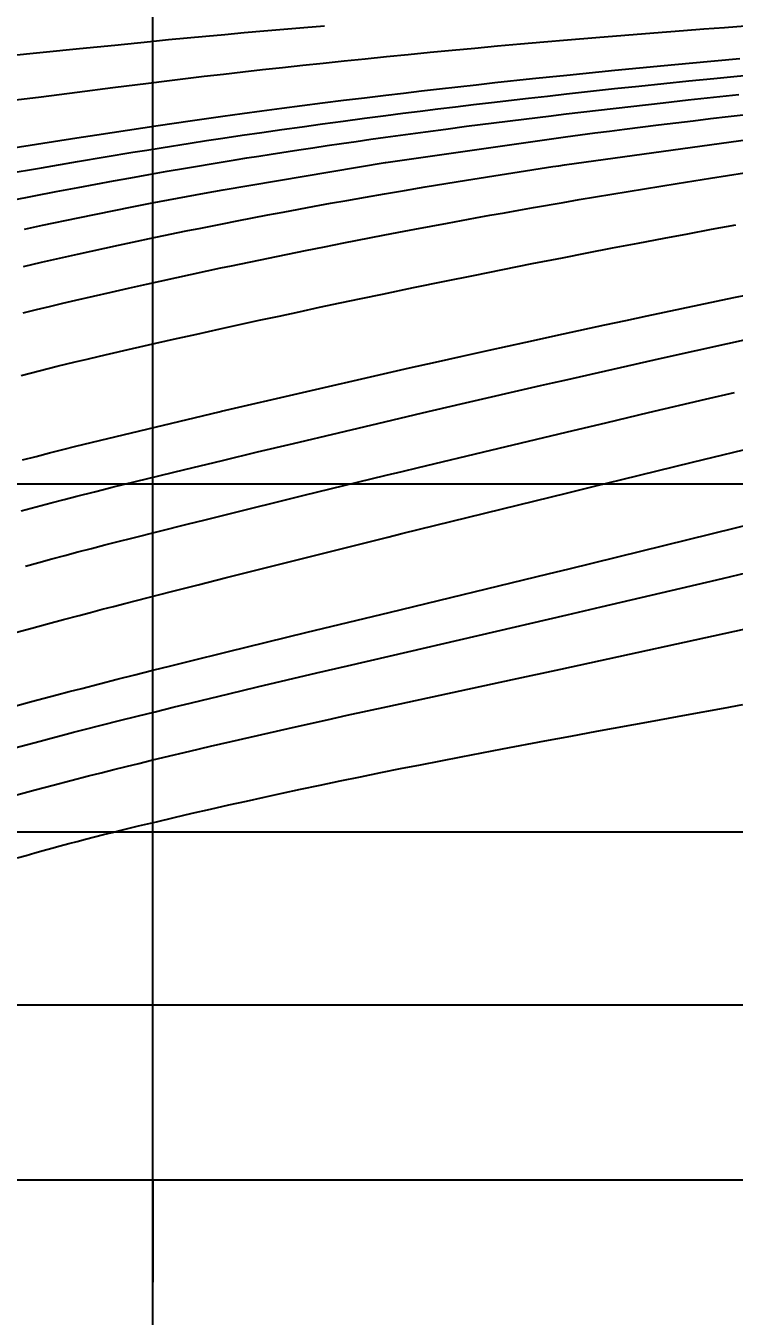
# Model space of a CAD drawing. Header units: millimetres. Extents: x -190954 to 154095, y 101 to 64253.
# Drawn here: x 44.73 to 50.67, y 124.01 to 134.82 of the extents above; entities that cross this region are included whole.
import ezdxf

# ---------------------------------------------------------------- set-up
doc = ezdxf.new("R2010")
doc.units = ezdxf.units.MM
for name, color, linetype in [('GRID', 179, 'Continuous'), ('WL025', 179, 'Continuous'), ('WL05', 179, 'Continuous'), ('WL075', 179, 'Continuous'), ('WL1', 179, 'Continuous'), ('WL10', 179, 'Continuous'), ('WL12', 179, 'Continuous'), ('WL14', 179, 'Continuous'), ('WL15', 179, 'Continuous'), ('WL2', 179, 'Continuous'), ('WL20', 179, 'Continuous'), ('WL25', 179, 'Continuous'), ('WL3', 179, 'Continuous'), ('WL4', 179, 'Continuous'), ('WL5', 179, 'Continuous'), ('WL6', 179, 'Continuous'), ('WL7', 179, 'Continuous'), ('WL8', 179, 'Continuous'), ('WL9', 179, 'Continuous')]:
    doc.layers.add(name, color=color, linetype=linetype)
doc.styles.add('SLDTEXTSTYLE0', font='TXT', dxfattribs={"width": 0.75})
doc.dimstyles.new('SLDDIMSTYLE0', dxfattribs={"dimtxt": 3.175, "dimasz": 3.302, "dimexe": 0, "dimexo": 0.0625, "dimgap": 0.79375, "dimtad": 0, "dimtih": 1, "dimtoh": 1, "dimlfac": 1500, "dimrnd": 1e-09, "dimzin": 4, "dimdsep": 46, "dimtxsty": 'SLDTEXTSTYLE0', "dimsah": 1, "dimcen": 0.09, "dimadec": 0, "dimazin": 1, "dimtfac": 1, "dimtofl": 0, "dimtmove": 0, "dimatfit": 3, "dimfxl": 0, "dimfrac": 2, "dimtolj": 1, "dimtzin": 12, "dimarcsym": 0})

# ---------------------------------------------------------------- blocks, each defined once
blk = doc.blocks.new('_D')
at = {"layer": 'WL20'}
for p, q in [((25.597, 126.417), (25.597, 168.839)), ((227.596, 126.417), (227.596, 168.839)), ((25.597, 165.664), (126.8, 165.664)), ((227.596, 165.664), (146.741, 165.664))]:
    blk.add_line(p, q, dxfattribs=at)
for points in [[(25.597, 165.664), (28.899, 165.156), (28.899, 166.172)], [(227.596, 165.664), (224.294, 166.172), (224.294, 165.156)]]:
    blk.add_solid(points, dxfattribs=at)
at = {"layer": 'WL20', "insert": (126.8, 167.237), "char_height": 3.175, "attachment_point": 1, "style": 'SLDTEXTSTYLE0'}
blk.add_mtext('302998.00', dxfattribs=at)

msp = doc.modelspace()

# ---------------------------------------------------------------- linework, layer by layer
at = {"layer": 'GRID', "color": 135}
for p, q in [((45.7972687, 125.1466667), (45.7972687, 154.8319333)), ((45.7972687, 111.8133333), (45.7972687, 138.48)), ((251.23, 130.98), (21.19727, 130.98)), ((251.23, 128.0633333), (21.19727, 128.0633333)), ((251.23, 126.6133333), (21.19727, 126.6133333)), ((251.23, 125.1466667), (21.19727, 125.1466667))]:
    msp.add_line(p, q, dxfattribs=at)
at = {"layer": 'GRID', "color": 255}
msp.add_line((45.7972687, 125.1466667), (45.7972687, 124.290536), dxfattribs=at)
at = {"layer": 'WL025', "color": 11}
for p, q in [((50.5828567, 129.10133), (50.7445507, 129.1310593)), ((49.9711567, 128.990266), (50.273822, 129.0451207)), ((50.273822, 129.0451207), (50.5828567, 129.10133)), ((49.521616, 128.9081727), (49.9711567, 128.990266)), ((48.7299867, 128.7605313), (49.0841087, 128.8271747)), ((49.0841087, 128.8271747), (49.301414, 128.8675667)), ((49.301414, 128.8675667), (49.521616, 128.9081727)), ((48.3830893, 128.6940927), (48.5556607, 128.727298)), ((48.5556607, 128.727298), (48.7299867, 128.7605313)), ((47.7093713, 128.5610247), (47.875404, 128.5943667)), ((47.875404, 128.5943667), (48.0430053, 128.6276453)), ((48.0430053, 128.6276453), (48.2122187, 128.6608787)), ((48.2122187, 128.6608787), (48.3830893, 128.6940927)), ((47.2013767, 128.4564533), (47.3691273, 128.4914333)), ((47.3691273, 128.4914333), (47.5384453, 128.5262833)), ((47.5384453, 128.5262833), (47.7093713, 128.5610247)), ((46.7317173, 128.3559353), (46.882812, 128.3887073)), ((46.882812, 128.3887073), (47.035156, 128.4213273)), ((47.035156, 128.4213273), (47.2013767, 128.4564533)), ((46.279694, 128.2552273), (46.43318, 128.2898887)), ((46.43318, 128.2898887), (46.581848, 128.3229987)), ((46.581848, 128.3229987), (46.7317173, 128.3559353)), ((45.8266727, 128.1499267), (45.9764613, 128.1852573)), ((45.9764613, 128.1852573), (46.127462, 128.220354)), ((46.127462, 128.220354), (46.279694, 128.2552273)), ((45.3820167, 128.0414147), (45.4565913, 128.060174)), ((45.4565913, 128.060174), (45.5306, 128.0785033)), ((45.5306, 128.0785033), (45.6780767, 128.1143533)), ((45.6780767, 128.1143533), (45.8266727, 128.1499267)), ((44.9498327, 127.9274453), (45.0209327, 127.946768)), ((45.0209327, 127.946768), (45.09151, 127.9657373)), ((45.09151, 127.9657373), (45.1615733, 127.98435)), ((45.1615733, 127.98435), (45.2311333, 128.0026107)), ((45.2311333, 128.0026107), (45.3068667, 128.0222253)), ((45.3068667, 128.0222253), (45.3820167, 128.0414147)), ((44.6599467, 127.8465513), (44.733264, 127.867314)), ((44.733264, 127.867314), (44.8060087, 127.8877167)), ((44.8060087, 127.8877167), (44.8781933, 127.9077587)), ((44.8781933, 127.9077587), (44.9498327, 127.9274453))]:
    msp.add_line(p, q, dxfattribs=at)
at = {"layer": 'WL05', "color": 11}
for p, q in [((49.2183987, 129.4285787), (50.83079, 129.779776)), ((48.814324, 129.3418073), (49.2183987, 129.4285787)), ((47.7673067, 129.1159213), (48.814324, 129.3418073)), ((47.2600393, 129.004574), (47.4270267, 129.041442)), ((47.4270267, 129.041442), (47.5961033, 129.0785473)), ((47.5961033, 129.0785473), (47.7673067, 129.1159213)), ((46.77126, 128.89512), (46.9321893, 128.93144)), ((46.9321893, 128.93144), (47.0951047, 128.967918)), ((47.0951047, 128.967918), (47.2600393, 129.004574)), ((46.2805527, 128.7822993), (46.4552333, 128.8228507)), ((46.4552333, 128.8228507), (46.6122847, 128.8589313)), ((46.6122847, 128.8589313), (46.77126, 128.89512)), ((45.891902, 128.69029), (46.10824, 128.7418267)), ((46.10824, 128.7418267), (46.2805527, 128.7822993)), ((45.4695147, 128.5870073), (45.5743473, 128.6130207)), ((45.5743473, 128.6130207), (45.6792833, 128.6387807)), ((45.6792833, 128.6387807), (45.785132, 128.6645353)), ((45.785132, 128.6645353), (45.891902, 128.69029)), ((44.9598727, 128.4562587), (45.1095387, 128.4953627)), ((45.1095387, 128.4953627), (45.2580847, 128.5336047)), ((45.2580847, 128.5336047), (45.3640927, 128.5605333)), ((45.3640927, 128.5605333), (45.4695147, 128.5870073)), ((44.6572173, 128.3754967), (44.809096, 128.4162987)), ((44.809096, 128.4162987), (44.9598727, 128.4562587))]:
    msp.add_line(p, q, dxfattribs=at)
at = {"layer": 'WL075', "color": 11}
for p, q in [((50.5740007, 130.1893427), (50.9269067, 130.273498)), ((49.5570167, 129.9501367), (50.2280673, 130.1074733)), ((50.2280673, 130.1074733), (50.5740007, 130.1893427)), ((49.2722087, 129.8838287), (49.5570167, 129.9501367)), ((47.778296, 129.5377187), (49.2722087, 129.8838287)), ((47.173512, 129.396736), (47.4299227, 129.456674)), ((47.4299227, 129.456674), (47.778296, 129.5377187)), ((46.9222133, 129.3376713), (47.173512, 129.396736)), ((46.4346527, 129.2218727), (46.675952, 129.279406)), ((46.675952, 129.279406), (46.9222133, 129.3376713)), ((45.9671767, 129.108862), (46.1208667, 129.146268)), ((46.1208667, 129.146268), (46.4346527, 129.2218727)), ((45.5186407, 128.99801), (45.666108, 129.0347573)), ((45.666108, 129.0347573), (45.815596, 129.0716973)), ((45.815596, 129.0716973), (45.9671767, 129.108862)), ((45.1304013, 128.8989307), (45.2224167, 128.9227333)), ((45.2224167, 128.9227333), (45.5186407, 128.99801)), ((44.6401293, 128.7690207), (44.85178, 128.825718)), ((44.85178, 128.825718), (44.945082, 128.8504207)), ((44.945082, 128.8504207), (45.037956, 128.874826)), ((45.037956, 128.874826), (45.1304013, 128.8989307))]:
    msp.add_line(p, q, dxfattribs=at)
at = {"layer": 'WL1', "color": 11}
for p, q in [((49.2892253, 130.2693553), (50.8869927, 130.662282)), ((47.779418, 129.9040007), (49.1135947, 130.2266773)), ((49.1135947, 130.2266773), (49.2892253, 130.2693553)), ((47.09159, 129.737464), (47.779418, 129.9040007)), ((46.751344, 129.6546253), (47.09159, 129.737464)), ((46.1040113, 129.495496), (46.4206193, 129.5736253)), ((46.4206193, 129.5736253), (46.751344, 129.6546253)), ((45.7964613, 129.4189047), (45.94911, 129.4570147)), ((45.94911, 129.4570147), (46.1040113, 129.495496)), ((45.497822, 129.3437207), (45.6460547, 129.3811507)), ((45.6460547, 129.3811507), (45.7964613, 129.4189047)), ((44.99137, 129.2124047), (45.0960333, 129.2399967)), ((45.0960333, 129.2399967), (45.200144, 129.2672153)), ((45.200144, 129.2672153), (45.497822, 129.3437207)), ((44.5790853, 129.101616), (44.78039, 129.1561153)), ((44.78039, 129.1561153), (44.8861553, 129.1844427)), ((44.8861553, 129.1844427), (44.99137, 129.2124047))]:
    msp.add_line(p, q, dxfattribs=at)
at = {"layer": 'WL10', "color": 11}
for p, q in [((50.5068347, 134.5272647), (50.7212767, 134.5465827)), ((49.2694387, 134.40763), (49.6725167, 134.4481893)), ((49.6725167, 134.4481893), (49.8775767, 134.46822)), ((49.8775767, 134.46822), (50.084984, 134.4880793)), ((50.084984, 134.4880793), (50.2947367, 134.507762)), ((50.2947367, 134.507762), (50.5068347, 134.5272647)), ((48.3537773, 134.3092633), (48.5083733, 134.32651)), ((48.5083733, 134.32651), (48.6645413, 134.3436607)), ((48.6645413, 134.3436607), (48.9815933, 134.377668)), ((48.9815933, 134.377668), (49.124892, 134.39269)), ((49.124892, 134.39269), (49.2694387, 134.40763)), ((47.3950607, 134.1959627), (47.5719147, 134.2177267)), ((47.5719147, 134.2177267), (47.751122, 134.2393687)), ((47.751122, 134.2393687), (47.899426, 134.2569747)), ((47.899426, 134.2569747), (48.0493033, 134.2744933)), ((48.0493033, 134.2744933), (48.200754, 134.291924)), ((48.200754, 134.291924), (48.3537773, 134.3092633)), ((46.5460893, 134.0854507), (46.7111767, 134.1077653)), ((46.7111767, 134.1077653), (46.878618, 134.1299773)), ((46.878618, 134.1299773), (47.048412, 134.152084)), ((47.048412, 134.152084), (47.22056, 134.17408)), ((47.22056, 134.17408), (47.3950607, 134.1959627)), ((45.8429833, 133.9854587), (45.9754807, 134.0049487)), ((45.9754807, 134.0049487), (46.109708, 134.0243767)), ((46.109708, 134.0243767), (46.2456667, 134.0437407)), ((46.2456667, 134.0437407), (46.3833553, 134.0630373)), ((46.3833553, 134.0630373), (46.5460893, 134.0854507)), ((45.1581993, 133.8804867), (45.328472, 133.9068907)), ((45.328472, 133.9068907), (45.8429833, 133.9854587)), ((43.926046, 133.689322), (45.1581993, 133.8804867))]:
    msp.add_line(p, q, dxfattribs=at)
at = {"layer": 'WL12', "color": 11}
for p, q in [((49.754612, 134.7419813), (50.0000233, 134.7615133)), ((50.0000233, 134.7615133), (50.248746, 134.7808067)), ((50.248746, 134.7808067), (50.41943, 134.7937607)), ((50.41943, 134.7937607), (50.591638, 134.8065993)), ((50.591638, 134.8065993), (50.7653713, 134.8193207)), ((48.4962833, 134.6335733), (48.6871407, 134.65095)), ((48.6871407, 134.65095), (48.8803347, 134.668188)), ((48.8803347, 134.668188), (49.0758627, 134.685282)), ((49.0758627, 134.685282), (49.273726, 134.7022273)), ((49.273726, 134.7022273), (49.5125127, 134.7222167)), ((49.5125127, 134.7222167), (49.754612, 134.7419813)), ((47.4002127, 134.5266513), (47.577046, 134.5447633)), ((47.577046, 134.5447633), (47.7562187, 134.5627653)), ((47.7562187, 134.5627653), (47.9377287, 134.5806527)), ((47.9377287, 134.5806527), (48.1215767, 134.5984193)), ((48.1215767, 134.5984193), (48.3077613, 134.6160613)), ((48.3077613, 134.6160613), (48.4962833, 134.6335733)), ((46.3883533, 134.4159553), (46.5511433, 134.4346187)), ((46.5511433, 134.4346187), (46.716276, 134.453204)), ((46.716276, 134.453204), (46.8837493, 134.4717047)), ((46.8837493, 134.4717047), (47.053564, 134.4901167)), ((47.053564, 134.4901167), (47.225718, 134.508434)), ((47.225718, 134.508434), (47.4002127, 134.5266513)), ((45.4607707, 134.3026427), (45.760624, 134.3406293)), ((45.760624, 134.3406293), (45.91404, 134.3595507)), ((45.91404, 134.3595507), (46.0698013, 134.3784153)), ((46.0698013, 134.3784153), (46.2279053, 134.3972193)), ((46.2279053, 134.3972193), (46.3883533, 134.4159553)), ((44.5517167, 134.1878547), (44.859172, 134.226246)), ((44.859172, 134.226246), (45.16219, 134.2645087)), ((45.16219, 134.2645087), (45.4607707, 134.3026427))]:
    msp.add_line(p, q, dxfattribs=at)
at = {"layer": 'WL14', "color": 11}
for p, q in [((46.4018153, 134.748374), (46.563942, 134.7630413)), ((46.563942, 134.7630413), (46.728418, 134.7776467)), ((46.728418, 134.7776467), (46.8952433, 134.7921847)), ((46.8952433, 134.7921847), (47.0644173, 134.8066513)), ((47.0644173, 134.8066513), (47.2359407, 134.8210413)), ((45.1808407, 134.6293867), (45.4783153, 134.659292)), ((45.4783153, 134.659292), (45.776796, 134.6891613)), ((45.776796, 134.6891613), (45.929528, 134.7040367)), ((45.929528, 134.7040367), (46.0846087, 134.7188667)), ((46.0846087, 134.7188667), (46.2420373, 134.7336473)), ((46.2420373, 134.7336473), (46.4018153, 134.748374)), ((44.5711533, 134.5696533), (44.8784573, 134.5995093)), ((44.8784573, 134.5995093), (45.1808407, 134.6293867))]:
    msp.add_line(p, q, dxfattribs=at)
at = {"layer": 'WL15', "color": 11}
for p, q in [((50.3229607, 131.1621593), (50.9346973, 131.310972)), ((49.7302113, 131.0174807), (50.3229607, 131.1621593)), ((49.5022393, 130.961708), (49.7302113, 131.0174807)), ((47.8863587, 130.5639613), (49.277202, 130.9065793)), ((49.277202, 130.9065793), (49.5022393, 130.961708)), ((46.4036087, 130.193428), (47.7669407, 130.5343613)), ((47.7669407, 130.5343613), (47.8863587, 130.5639613)), ((45.953562, 130.0792473), (46.1762613, 130.1358767)), ((46.1762613, 130.1358767), (46.4036087, 130.193428)), ((45.5626673, 129.9791487), (45.953562, 130.0792473)), ((45.178642, 129.878892), (45.2753313, 129.9044587)), ((45.2753313, 129.9044587), (45.37152, 129.9296753)), ((45.37152, 129.9296753), (45.4672087, 129.95454)), ((45.4672087, 129.95454), (45.5626673, 129.9791487)), ((44.7807933, 129.771524), (44.9143273, 129.8079353)), ((44.9143273, 129.8079353), (45.046944, 129.8437273)), ((45.046944, 129.8437273), (45.178642, 129.878892)), ((44.6463407, 129.734504), (44.7807933, 129.771524))]:
    msp.add_line(p, q, dxfattribs=at)
at = {"layer": 'WL2', "color": 11}
for p, q in [((50.432032, 131.690298), (50.6751227, 131.7470593)), ((49.9549173, 131.578342), (50.432032, 131.690298)), ((49.6060373, 131.4960293), (49.9549173, 131.578342)), ((48.6321007, 131.2642673), (49.263912, 131.4149473)), ((49.263912, 131.4149473), (49.6060373, 131.4960293)), ((48.024676, 131.118218), (48.6321007, 131.2642673)), ((47.754124, 131.0527733), (47.8887587, 131.085372)), ((47.8887587, 131.085372), (48.024676, 131.118218)), ((47.0544807, 130.8823113), (47.754124, 131.0527733)), ((46.3916353, 130.7189733), (47.0544807, 130.8823113)), ((46.0839847, 130.642454), (46.2367333, 130.6805067)), ((46.2367333, 130.6805067), (46.3916353, 130.7189733)), ((45.6195573, 130.5259467), (46.0839847, 130.642454)), ((45.16791, 130.4101487), (45.2815433, 130.4397887)), ((45.2815433, 130.4397887), (45.3944847, 130.468888)), ((45.3944847, 130.468888), (45.5067493, 130.4974467)), ((45.5067493, 130.4974467), (45.6195573, 130.5259467)), ((44.7296433, 130.2926227), (44.8401507, 130.322716)), ((44.8401507, 130.322716), (44.9500307, 130.352338)), ((44.9500307, 130.352338), (45.0592833, 130.3814833)), ((45.0592833, 130.3814833), (45.16791, 130.4101487))]:
    msp.add_line(p, q, dxfattribs=at)
at = {"layer": 'WL25', "color": 11}
for p, q in [((50.0618327, 132.0341287), (50.90872, 132.2223207)), ((49.2519153, 131.8508973), (50.0618327, 132.0341287)), ((49.1498427, 131.8275913), (49.2519153, 131.8508973)), ((48.3816507, 131.650712), (49.0483887, 131.80438)), ((49.0483887, 131.80438), (49.1498427, 131.8275913)), ((48.0587773, 131.5755973), (48.3816507, 131.650712)), ((47.7428993, 131.5016687), (48.0587773, 131.5755973)), ((46.9760593, 131.3203427), (47.3539027, 131.4100207)), ((47.3539027, 131.4100207), (47.7428993, 131.5016687)), ((46.675042, 131.248422), (46.9760593, 131.3203427)), ((46.3814953, 131.1778573), (46.675042, 131.248422)), ((45.7560973, 131.0260087), (46.0641893, 131.1010827)), ((46.0641893, 131.1010827), (46.3814953, 131.1778573)), ((45.457158, 130.9526213), (45.7560973, 131.0260087)), ((45.0522013, 130.8498387), (45.1592333, 130.8775173)), ((45.1592333, 130.8775173), (45.3087913, 130.915584)), ((45.3087913, 130.915584), (45.3831233, 130.9342313)), ((45.3831233, 130.9342313), (45.457158, 130.9526213)), ((44.6932053, 130.754478), (44.8192913, 130.7884)), ((44.8192913, 130.7884), (44.9445653, 130.8216473)), ((44.9445653, 130.8216473), (45.0522013, 130.8498387))]:
    msp.add_line(p, q, dxfattribs=at)
at = {"layer": 'WL3', "color": 11}
for p, q in [((49.9417727, 132.3892507), (50.6704947, 132.5427047)), ((50.6704947, 132.5427047), (50.7839713, 132.566304)), ((49.7639747, 132.3513133), (49.9417727, 132.3892507)), ((49.2410847, 132.238628), (49.5879273, 132.31356)), ((49.5879273, 132.31356), (49.7639747, 132.3513133)), ((48.6175473, 132.1020787), (48.9263213, 132.1699933)), ((48.9263213, 132.1699933), (49.2410847, 132.238628)), ((48.1685053, 132.0022693), (48.3913653, 132.05196)), ((48.3913653, 132.05196), (48.6175473, 132.1020787)), ((47.732748, 131.9042127), (47.9489667, 131.9530167)), ((47.9489667, 131.9530167), (48.1685053, 132.0022693)), ((46.3726233, 131.5906347), (47.732748, 131.9042127)), ((45.1520627, 131.2981007), (46.3534247, 131.58613)), ((46.3534247, 131.58613), (46.3726233, 131.5906347)), ((45.0412113, 131.2699527), (45.1520627, 131.2981007)), ((44.7048167, 131.182008), (44.8175893, 131.2119033)), ((44.8175893, 131.2119033), (44.9297207, 131.2412193)), ((44.9297207, 131.2412193), (45.0412113, 131.2699527))]:
    msp.add_line(p, q, dxfattribs=at)
at = {"layer": 'WL4', "color": 11}
for p, q in [((50.4833293, 133.115174), (50.6861313, 133.152484)), ((49.8670767, 132.9995807), (50.084118, 133.04067)), ((50.084118, 133.04067), (50.2826587, 133.077898)), ((50.2826587, 133.077898), (50.4833293, 133.115174)), ((49.2315313, 132.876938), (49.4407853, 132.917698)), ((49.4407853, 132.917698), (49.6526333, 132.9585847)), ((49.6526333, 132.9585847), (49.8670767, 132.9995807)), ((48.731154, 132.7779693), (48.9794107, 132.8273353)), ((48.9794107, 132.8273353), (49.2315313, 132.876938)), ((48.2462187, 132.6800427), (48.4867573, 132.728864)), ((48.4867573, 132.728864), (48.731154, 132.7779693)), ((47.7224067, 132.5720293), (47.981906, 132.6258313)), ((47.981906, 132.6258313), (48.2462187, 132.6800427)), ((47.19511, 132.4609127), (47.368538, 132.4977267)), ((47.368538, 132.4977267), (47.5443033, 132.5347687)), ((47.5443033, 132.5347687), (47.7224067, 132.5720293)), ((46.6888407, 132.351904), (46.855262, 132.3879947)), ((46.855262, 132.3879947), (47.024018, 132.4243333)), ((47.024018, 132.4243333), (47.19511, 132.4609127)), ((46.1648313, 132.2365587), (46.363002, 132.2804913)), ((46.363002, 132.2804913), (46.6888407, 132.351904)), ((45.7593133, 132.145424), (45.9702787, 132.1930473)), ((45.9702787, 132.1930473), (46.1648313, 132.2365587)), ((45.24742, 132.0273007), (45.3495427, 132.0513827)), ((45.3495427, 132.0513827), (45.5527727, 132.098338)), ((45.5527727, 132.098338), (45.7593133, 132.145424)), ((44.843652, 131.9287213), (44.9193513, 131.947606)), ((44.9193513, 131.947606), (44.9947707, 131.9662373)), ((44.9947707, 131.9662373), (45.1447693, 132.0027447)), ((45.1447693, 132.0027447), (45.24742, 132.0273007)), ((44.6914093, 131.8901893), (44.7676713, 131.9095827)), ((44.7676713, 131.9095827), (44.843652, 131.9287213))]:
    msp.add_line(p, q, dxfattribs=at)
at = {"layer": 'WL5', "color": 11}
for p, q in [((50.4744213, 133.5439573), (50.615886, 133.56597)), ((50.615886, 133.56597), (50.9019367, 133.6096853)), ((49.7826853, 133.4325307), (50.056264, 133.4773553)), ((50.056264, 133.4773553), (50.1946107, 133.499646)), ((50.1946107, 133.499646), (50.3339967, 133.521848)), ((50.3339967, 133.521848), (50.4744213, 133.5439573)), ((49.2388593, 133.3404813), (49.3732067, 133.363586)), ((49.3732067, 133.363586), (49.5086267, 133.3866333)), ((49.5086267, 133.3866333), (49.6451193, 133.4096173)), ((49.6451193, 133.4096173), (49.7826853, 133.4325307)), ((48.6244453, 133.231844), (48.745432, 133.2536153)), ((48.745432, 133.2536153), (48.867366, 133.2753693)), ((48.867366, 133.2753693), (48.9902487, 133.2971013)), ((48.9902487, 133.2971013), (49.2388593, 133.3404813)), ((47.994702, 133.1154967), (48.1302893, 133.140978)), ((48.1302893, 133.140978), (48.2671673, 133.1664607)), ((48.2671673, 133.1664607), (48.5044067, 133.2100587)), ((48.5044067, 133.2100587), (48.6244453, 133.231844)), ((47.3976827, 133.0004333), (47.7273953, 133.06456)), ((47.7273953, 133.06456), (47.860404, 133.0900227)), ((47.860404, 133.0900227), (47.994702, 133.1154967)), ((46.4575953, 132.809378), (47.0761513, 132.9364853)), ((47.0761513, 132.9364853), (47.2358947, 132.9684327)), ((47.2358947, 132.9684327), (47.3976827, 133.0004333)), ((46.4124427, 132.7998813), (46.4575953, 132.809378)), ((45.7441087, 132.65558), (46.3674733, 132.790392)), ((46.3674733, 132.790392), (46.4124427, 132.7998813)), ((45.4464947, 132.588922), (45.5941533, 132.62219)), ((45.5941533, 132.62219), (45.7441087, 132.65558)), ((44.931184, 132.468886), (45.0410287, 132.4950053)), ((45.0410287, 132.4950053), (45.1503093, 132.5207047)), ((45.1503093, 132.5207047), (45.2989267, 132.5551967)), ((45.2989267, 132.5551967), (45.4464947, 132.588922)), ((44.709792, 132.415368), (44.820772, 132.442342)), ((44.820772, 132.442342), (44.931184, 132.468886))]:
    msp.add_line(p, q, dxfattribs=at)
at = {"layer": 'WL6', "color": 11}
for p, q in [((49.25036, 133.654622), (50.8900253, 133.881802)), ((48.428818, 133.527124), (49.1515693, 133.639806)), ((49.1515693, 133.639806), (49.2008907, 133.6472233)), ((49.2008907, 133.6472233), (49.25036, 133.654622)), ((47.9086447, 133.4411), (48.0799527, 133.4699053)), ((48.0799527, 133.4699053), (48.2533433, 133.498582)), ((48.2533433, 133.498582), (48.428818, 133.527124)), ((47.2874467, 133.3325373), (47.4227827, 133.3567533)), ((47.4227827, 133.3567533), (47.5801567, 133.3845127)), ((47.5801567, 133.3845127), (47.7394187, 133.4121733)), ((47.7394187, 133.4121733), (47.9086447, 133.4411)), ((46.76037, 133.2350633), (46.8899993, 133.2595147)), ((46.8899993, 133.2595147), (47.0210553, 133.2839133)), ((47.0210553, 133.2839133), (47.1535373, 133.308256)), ((47.1535373, 133.308256), (47.2874467, 133.3325373)), ((46.1861273, 133.1227767), (46.282642, 133.1421173)), ((46.282642, 133.1421173), (46.3800347, 133.161438)), ((46.3800347, 133.161438), (46.505388, 133.1860207)), ((46.505388, 133.1860207), (46.632166, 133.210564)), ((46.632166, 133.210564), (46.76037, 133.2350633)), ((45.625462, 133.0064213), (45.8088413, 133.045254)), ((45.8088413, 133.045254), (45.9018473, 133.0646547)), ((45.9018473, 133.0646547), (45.99573, 133.0840433)), ((45.99573, 133.0840433), (46.09049, 133.103418)), ((46.09049, 133.103418), (46.1861273, 133.1227767)), ((45.1638707, 132.9055533), (45.279796, 132.9312293)), ((45.279796, 132.9312293), (45.3951227, 132.956556)), ((45.3951227, 132.956556), (45.5098947, 132.981546)), ((45.5098947, 132.981546), (45.625462, 133.0064213)), ((44.712768, 132.8035313), (44.8641313, 132.8381413)), ((44.8641313, 132.8381413), (45.1638707, 132.9055533))]:
    msp.add_line(p, q, dxfattribs=at)
at = {"layer": 'WL7', "color": 11}
for p, q in [((50.0374687, 133.9895173), (50.182014, 134.0071787)), ((50.182014, 134.0071787), (50.327706, 134.02474)), ((50.327706, 134.02474), (50.4745433, 134.0422)), ((50.4745433, 134.0422), (50.6225273, 134.0595593)), ((50.6225273, 134.0595593), (50.9219333, 134.0939687)), ((47.750258, 133.6742247), (49.2576953, 133.8899453)), ((49.2576953, 133.8899453), (49.3798813, 133.9060453)), ((49.3798813, 133.9060453), (49.5029627, 133.9220713)), ((49.5029627, 133.9220713), (49.6269407, 133.9380233)), ((49.6269407, 133.9380233), (49.751814, 133.9538987)), ((49.751814, 133.9538987), (50.0374687, 133.9895173)), ((46.3863127, 133.4466667), (47.7459027, 133.6735453)), ((47.7459027, 133.6735453), (47.750258, 133.6742247)), ((45.778594, 133.33292), (45.9271407, 133.3615253)), ((45.9271407, 133.3615253), (46.0779427, 133.3900207)), ((46.0779427, 133.3900207), (46.2309993, 133.4184027)), ((46.2309993, 133.4184027), (46.3863127, 133.4466667)), ((45.1707693, 133.2106887), (45.3226767, 133.2418067)), ((45.3226767, 133.2418067), (45.473604, 133.2724407)), ((45.473604, 133.2724407), (45.624868, 133.3027373)), ((45.624868, 133.3027373), (45.778594, 133.33292)), ((44.7204973, 133.116726), (44.8715267, 133.148534)), ((44.8715267, 133.148534), (45.1707693, 133.2106887))]:
    msp.add_line(p, q, dxfattribs=at)
at = {"layer": 'WL8', "color": 11}
for p, q in [((50.286312, 134.1989093), (50.4981693, 134.2216987)), ((50.4981693, 134.2216987), (50.7124093, 134.2442973)), ((49.2627547, 134.0821767), (50.0768367, 134.1759313)), ((50.0768367, 134.1759313), (50.286312, 134.1989093)), ((48.4268193, 133.977794), (49.1370247, 134.067028)), ((49.1370247, 134.067028), (49.19977, 134.0746153)), ((49.19977, 134.0746153), (49.2627547, 134.0821767)), ((47.7489013, 133.886284), (47.915354, 133.909368)), ((47.915354, 133.909368), (48.0838247, 133.932316)), ((48.0838247, 133.932316), (48.2543133, 133.9551253)), ((48.2543133, 133.9551253), (48.4268193, 133.977794)), ((46.788316, 133.744366), (47.021594, 133.7802793)), ((47.021594, 133.7802793), (47.13995, 133.79813)), ((47.13995, 133.79813), (47.2594507, 133.8159087)), ((47.2594507, 133.8159087), (47.380096, 133.833614)), ((47.380096, 133.833614), (47.501886, 133.851246)), ((47.501886, 133.851246), (47.6248213, 133.8688027)), ((47.6248213, 133.8688027), (47.7489013, 133.886284)), ((46.0707653, 133.627308), (46.3873673, 133.6802447)), ((46.3873673, 133.6802447), (46.4862653, 133.696354)), ((46.4862653, 133.696354), (46.586056, 133.7124113)), ((46.586056, 133.7124113), (46.6867393, 133.7284153)), ((46.6867393, 133.7284153), (46.788316, 133.744366)), ((45.613686, 133.5469253), (45.76367, 133.573846)), ((45.76367, 133.573846), (45.9160293, 133.6006413)), ((45.9160293, 133.6006413), (46.0707653, 133.627308)), ((44.9872713, 133.430522), (45.1701347, 133.4648833)), ((45.1701347, 133.4648833), (45.4660233, 133.5198787)), ((45.4660233, 133.5198787), (45.613686, 133.5469253)), ((44.6174047, 133.360114), (44.8030273, 133.3956033)), ((44.8030273, 133.3956033), (44.9872713, 133.430522))]:
    msp.add_line(p, q, dxfattribs=at)
at = {"layer": 'WL9', "color": 11}
for p, q in [((49.8742413, 134.3150813), (50.081568, 134.336606)), ((50.081568, 134.336606), (50.2912567, 134.3579613)), ((50.2912567, 134.3579613), (50.5033067, 134.3791433)), ((50.5033067, 134.3791433), (50.9344853, 134.4209713)), ((48.6382713, 134.1776913), (48.9464667, 134.21348)), ((48.9464667, 134.21348), (49.105676, 134.2315553)), ((49.105676, 134.2315553), (49.2664447, 134.2495313)), ((49.2664447, 134.2495313), (49.4666787, 134.27154)), ((49.4666787, 134.27154), (49.669278, 134.2933913)), ((49.669278, 134.2933913), (49.8742413, 134.3150813)), ((47.8941227, 134.0866567), (48.0399407, 134.105036)), ((48.0399407, 134.105036), (48.1872647, 134.1233307)), ((48.1872647, 134.1233307), (48.3360947, 134.1415393)), ((48.3360947, 134.1415393), (48.48643, 134.15966)), ((48.48643, 134.15966), (48.6382713, 134.1776913)), ((47.0483833, 133.974342), (47.220182, 133.997988)), ((47.220182, 133.997988), (47.3943533, 134.021514)), ((47.3943533, 134.021514), (47.570896, 134.0449173)), ((47.570896, 134.0449173), (47.7498107, 134.068194)), ((47.7498107, 134.068194), (47.8941227, 134.0866567)), ((46.3849147, 133.8786027), (46.5472227, 133.902706)), ((46.5472227, 133.902706), (46.7119033, 133.926698)), ((46.7119033, 133.926698), (46.8789567, 133.9505773)), ((46.8789567, 133.9505773), (47.0483833, 133.974342)), ((45.6289673, 133.7598147), (45.7468827, 133.779102)), ((45.7468827, 133.779102), (45.8662533, 133.7983287)), ((45.8662533, 133.7983287), (46.1093653, 133.8365953)), ((46.1093653, 133.8365953), (46.24625, 133.8576387)), ((46.24625, 133.8576387), (46.3849147, 133.8786027)), ((44.8633487, 133.6306953), (45.1639787, 133.6817433)), ((45.1639787, 133.6817433), (45.3968793, 133.7210373)), ((45.3968793, 133.7210373), (45.6289673, 133.7598147)), ((44.558962, 133.578594), (44.8633487, 133.6306953))]:
    msp.add_line(p, q, dxfattribs=at)

# ---------------------------------------------------------------- dimensions: what is measured, and where the dimension line sits
at = {"layer": 'WL20'}
dim = msp.add_linear_dim(base=(25.5972687, 165.6644439), p1=(227.595936, 125.1466667), p2=(25.5972687, 125.1466667), dimstyle='SLDDIMSTYLE0', dxfattribs=at)
dim.commit()
dim.dimension.update_dxf_attribs({"geometry": '_D', "text_midpoint": (136.7707445, 165.6644439), "dimtype": 160})

doc.saveas('drawing.dxf')
